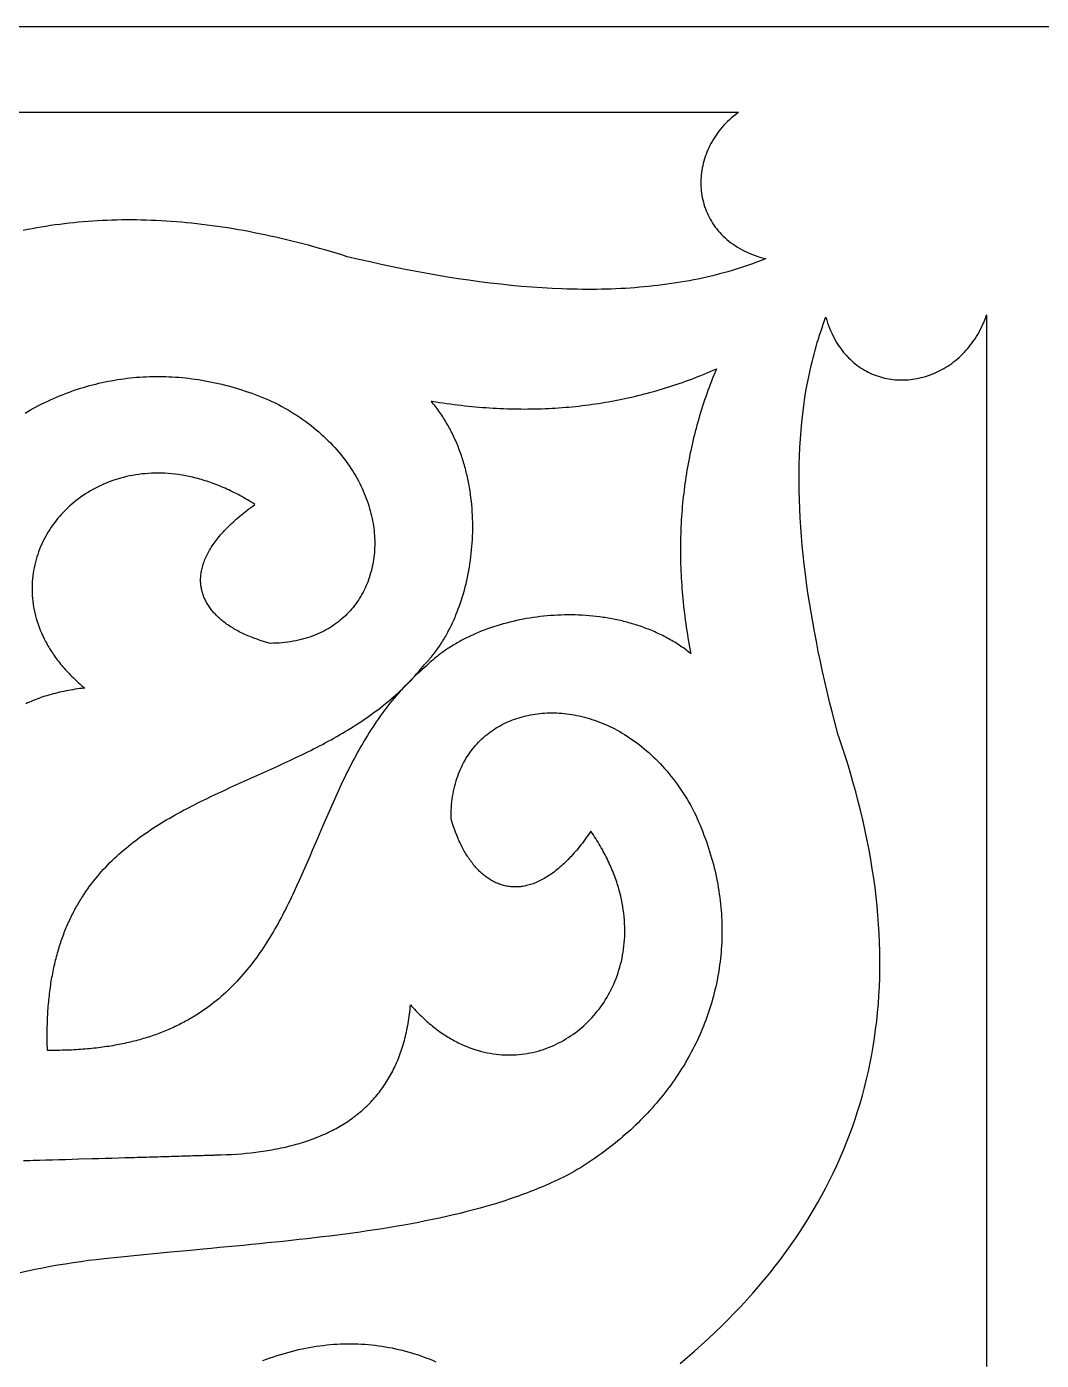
# Model space of a CAD drawing. Extents: x -275 to 275, y -935 to 935.
# Drawn here: x 98.5 to 157.7, y 742.1 to 820 of the extents above; entities that cross this region are included whole.
import ezdxf

# ---------------------------------------------------------------- set-up
doc = ezdxf.new("R2010")
doc.units = 0
doc.layers.add('LAYER_1', color=18, linetype='CONTINUOUS')
doc.layers.add('LAYER_2', color=4, linetype='CONTINUOUS')

msp = doc.modelspace()

# ---------------------------------------------------------------- linework, layer by layer
at = {"layer": 'LAYER_1'}
for points in [[(73.615, 815), (140.069, 815)], [(140.069, 815), (140.009, 814.957), (139.884, 814.862), (139.763, 814.765), (139.646, 814.665), (139.533, 814.563), (139.423, 814.458), (139.316, 814.352), (139.214, 814.243), (139.115, 814.132), (139.02, 814.019), (138.928, 813.904), (138.841, 813.788), (138.757, 813.669), (138.676, 813.55), (138.6, 813.428), (138.527, 813.305), (138.458, 813.181), (138.393, 813.056), (138.331, 812.929), (138.274, 812.801), (138.22, 812.672), (138.17, 812.543), (138.124, 812.412), (138.081, 812.281), (138.043, 812.149), (138.008, 812.016), (137.977, 811.883), (137.95, 811.75), (137.927, 811.616), (137.908, 811.482), (137.893, 811.347), (137.881, 811.213), (137.874, 811.079), (137.87, 810.945), (137.87, 810.81), (137.874, 810.677), (137.883, 810.543), (137.895, 810.41), (137.911, 810.278), (137.931, 810.146), (137.955, 810.015), (137.983, 809.885), (138.015, 809.755), (138.051, 809.627), (138.091, 809.499), (138.135, 809.373), (138.183, 809.248), (138.235, 809.124), (138.292, 809.001), (138.352, 808.88), (138.416, 808.761), (138.485, 808.643), (138.557, 808.527), (138.634, 808.413), (138.714, 808.3), (138.799, 808.19), (138.888, 808.082), (138.981, 807.975), (139.078, 807.871), (139.18, 807.77), (139.285, 807.671), (139.395, 807.574), (139.509, 807.48), (139.627, 807.388), (139.749, 807.3), (139.875, 807.214), (140.006, 807.131), (140.141, 807.051), (140.28, 806.974), (140.423, 806.901), (140.571, 806.83), (140.723, 806.763), (140.879, 806.7), (141.039, 806.64), (141.204, 806.583), (141.373, 806.531), (141.546, 806.482), (141.634, 806.459), (141.656, 806.453), (141.662, 806.452), (141.663, 806.451), (141.663, 806.451), (141.659, 806.449), (141.645, 806.443), (141.587, 806.42), (141.356, 806.329), (141.123, 806.241), (140.889, 806.155), (140.653, 806.072), (140.416, 805.991), (140.177, 805.913), (139.937, 805.838), (139.695, 805.764), (139.452, 805.694), (139.207, 805.626), (138.961, 805.56), (138.713, 805.496), (138.464, 805.436), (138.214, 805.377), (137.962, 805.321), (137.708, 805.267), (137.453, 805.216), (137.197, 805.167), (136.94, 805.121), (136.681, 805.076), (136.42, 805.034), (136.158, 804.995), (135.895, 804.957), (135.631, 804.922), (135.365, 804.889), (135.098, 804.859), (134.829, 804.831), (134.559, 804.805), (134.288, 804.781), (134.015, 804.759), (133.741, 804.74), (133.466, 804.722), (133.19, 804.707), (132.912, 804.694), (132.633, 804.683), (132.353, 804.675), (132.071, 804.668), (131.789, 804.664), (131.505, 804.661), (131.219, 804.661), (130.933, 804.662), (130.645, 804.666), (130.356, 804.672), (130.066, 804.68), (129.775, 804.689), (129.189, 804.715), (128.598, 804.748), (128.002, 804.789), (127.402, 804.838), (126.798, 804.894), (126.189, 804.958), (125.575, 805.029), (124.958, 805.107), (124.336, 805.192), (123.71, 805.284), (123.08, 805.383), (122.446, 805.489), (121.807, 805.602), (121.165, 805.721), (120.519, 805.847), (119.87, 805.979), (119.216, 806.117), (118.559, 806.261), (117.898, 806.411), (117.234, 806.568), (116.906, 806.671), (116.579, 806.771), (116.253, 806.869), (115.928, 806.965), (115.605, 807.057), (115.282, 807.148), (114.96, 807.235), (114.64, 807.321), (114.32, 807.403), (114.002, 807.483), (113.684, 807.561), (113.368, 807.636), (113.052, 807.708), (112.738, 807.778), (112.424, 807.845), (112.112, 807.91), (111.801, 807.972), (111.49, 808.032), (111.181, 808.09), (110.873, 808.144), (110.566, 808.196), (110.26, 808.246), (109.954, 808.293), (109.65, 808.338), (109.347, 808.38), (109.045, 808.42), (108.744, 808.457), (108.444, 808.492), (108.145, 808.524), (107.847, 808.554), (107.55, 808.581), (107.254, 808.605), (106.959, 808.628), (106.665, 808.647), (106.372, 808.665), (106.08, 808.679), (105.789, 808.692), (105.499, 808.702), (105.21, 808.709), (104.922, 808.714), (104.635, 808.716), (104.349, 808.716), (104.064, 808.714), (103.78, 808.709), (103.498, 808.701), (103.216, 808.691), (102.935, 808.679), (102.655, 808.664), (102.376, 808.647), (102.098, 808.627), (101.821, 808.605), (101.545, 808.581), (101.27, 808.554), (100.996, 808.524), (100.723, 808.492), (100.451, 808.458), (100.18, 808.421), (99.91, 808.382), (99.641, 808.341), (99.373, 808.297), (99.106, 808.25), (98.84, 808.202), (98.575, 808.15), (98.311, 808.097)], [(136.664, 741.954), (137.087, 742.312), (137.502, 742.673), (137.909, 743.036), (138.309, 743.403), (138.701, 743.772), (139.086, 744.145), (139.463, 744.52), (139.832, 744.898), (140.194, 745.279), (140.549, 745.662), (140.895, 746.049), (141.234, 746.438), (141.565, 746.831), (141.889, 747.226), (142.204, 747.624), (142.512, 748.025), (142.813, 748.429), (143.105, 748.836), (143.39, 749.246), (143.667, 749.659), (143.936, 750.075), (144.197, 750.493), (144.45, 750.915), (144.696, 751.34), (144.934, 751.767), (145.163, 752.198), (145.385, 752.632), (145.599, 753.068), (145.805, 753.508), (146.003, 753.95), (146.193, 754.396), (146.375, 754.844), (146.549, 755.296), (146.715, 755.751), (146.872, 756.208), (147.022, 756.669), (147.164, 757.133), (147.298, 757.599), (147.423, 758.069), (147.541, 758.542), (147.65, 759.018), (147.751, 759.497), (147.844, 759.979), (147.929, 760.465), (148.005, 760.953), (148.073, 761.444), (148.133, 761.939), (148.185, 762.436), (148.229, 762.937), (148.264, 763.441), (148.291, 763.948), (148.31, 764.458), (148.32, 764.971), (148.322, 765.488), (148.315, 766.007), (148.3, 766.53), (148.277, 767.056), (148.246, 767.585), (148.206, 768.117), (148.157, 768.652), (148.1, 769.191), (148.035, 769.733), (147.961, 770.278), (147.878, 770.826), (147.787, 771.377), (147.687, 771.932), (147.579, 772.49), (147.463, 773.051), (147.337, 773.615), (147.203, 774.183), (147.061, 774.753), (146.91, 775.328), (146.75, 775.905), (146.581, 776.485), (146.404, 777.069), (146.218, 777.656), (146.024, 778.247), (145.923, 778.543), (145.872, 778.692), (145.859, 778.729), (145.857, 778.735), (145.856, 778.74), (145.853, 778.75), (145.843, 778.787), (145.685, 779.39), (145.532, 779.99), (145.384, 780.587), (145.242, 781.181), (145.105, 781.772), (144.973, 782.36), (144.846, 782.944), (144.726, 783.526), (144.611, 784.105), (144.501, 784.68), (144.398, 785.252), (144.3, 785.821), (144.209, 786.386), (144.123, 786.948), (144.044, 787.507), (143.971, 788.062), (143.904, 788.613), (143.843, 789.161), (143.79, 789.705), (143.742, 790.246), (143.702, 790.783), (143.668, 791.316), (143.641, 791.845), (143.62, 792.37), (143.607, 792.892), (143.601, 793.409), (143.602, 793.923), (143.611, 794.432), (143.626, 794.937), (143.649, 795.438), (143.68, 795.935), (143.718, 796.428), (143.764, 796.916), (143.817, 797.4), (143.879, 797.88), (143.948, 798.355), (144.025, 798.826), (144.111, 799.292), (144.204, 799.754), (144.306, 800.211), (144.36, 800.437), (144.416, 800.663), (144.474, 800.887), (144.534, 801.111), (144.597, 801.333), (144.661, 801.553), (144.728, 801.773), (144.797, 801.991), (144.868, 802.209), (144.941, 802.425), (145.017, 802.639), (145.094, 802.853), (145.134, 802.959), (145.154, 803.012), (145.164, 803.039), (145.166, 803.045), (145.168, 803.041), (145.171, 803.031), (145.219, 802.867), (145.27, 802.708), (145.324, 802.552), (145.382, 802.4), (145.442, 802.252), (145.506, 802.108), (145.573, 801.968), (145.642, 801.831), (145.715, 801.698), (145.79, 801.569), (145.867, 801.444), (145.948, 801.323), (146.031, 801.205), (146.116, 801.091), (146.204, 800.981), (146.294, 800.875), (146.386, 800.772), (146.481, 800.673), (146.577, 800.578), (146.676, 800.486), (146.776, 800.398), (146.879, 800.314), (146.983, 800.233), (147.089, 800.156), (147.197, 800.083), (147.306, 800.014), (147.417, 799.948), (147.529, 799.885), (147.643, 799.827), (147.758, 799.772), (147.874, 799.72), (147.991, 799.672), (148.11, 799.628), (148.229, 799.587), (148.35, 799.55), (148.471, 799.516), (148.593, 799.486), (148.716, 799.459), (148.84, 799.436), (148.964, 799.417), (149.089, 799.401), (149.214, 799.388), (149.34, 799.379), (149.466, 799.374), (149.592, 799.372), (149.719, 799.373), (149.845, 799.378), (149.972, 799.386), (150.098, 799.398), (150.225, 799.413), (150.351, 799.432), (150.477, 799.454), (150.602, 799.479), (150.728, 799.508), (150.852, 799.54), (150.977, 799.576), (151.1, 799.614), (151.223, 799.657), (151.346, 799.702), (151.467, 799.751), (151.588, 799.803), (151.707, 799.859), (151.826, 799.918), (151.943, 799.98), (152.06, 800.046), (152.175, 800.114), (152.288, 800.187), (152.401, 800.262), (152.512, 800.34), (152.621, 800.422), (152.729, 800.507), (152.835, 800.596), (152.939, 800.687), (153.042, 800.782), (153.143, 800.88), (153.241, 800.981), (153.338, 801.085), (153.433, 801.193), (153.525, 801.303), (153.615, 801.417), (153.703, 801.534), (153.788, 801.654), (153.872, 801.778), (153.952, 801.904), (154.03, 802.033), (154.105, 802.166), (154.178, 802.302), (154.247, 802.44), (154.314, 802.582), (154.378, 802.727), (154.439, 802.875), (154.497, 803.026), (154.551, 803.18), (154.551, 803.179), (154.551, 803.174), (154.551, 803.166), (154.551, 803.156), (154.551, 803.142), (154.551, 803.125), (154.551, 803.106), (154.551, 803.083), (154.551, 803.058), (154.551, 803.029), (154.551, 802.998), (154.551, 802.963), (154.551, 802.926), (154.551, 802.886), (154.551, 802.843), (154.551, 802.798), (154.551, 802.749), (154.551, 802.698), (154.551, 802.644), (154.551, 802.587), (154.551, 802.527), (154.551, 802.465), (154.551, 802.4), (154.551, 802.332), (154.551, 802.262), (154.551, 802.189), (154.551, 802.113), (154.551, 802.035), (154.551, 801.954), (154.551, 801.87), (154.551, 801.784), (154.551, 801.696), (154.551, 801.604), (154.551, 801.511), (154.551, 801.414), (154.551, 801.316), (154.551, 801.214), (154.551, 801.111), (154.551, 801.004), (154.551, 800.896), (154.551, 800.785), (154.551, 800.671), (154.551, 800.437), (154.551, 800.194), (154.551, 799.941), (154.551, 799.68), (154.551, 799.409), (154.551, 799.129), (154.551, 798.841), (154.551, 798.544), (154.551, 798.239), (154.551, 797.925), (154.551, 797.603), (154.551, 797.273), (154.551, 796.935), (154.551, 796.589), (154.551, 796.236), (154.551, 795.875), (154.551, 795.506), (154.551, 795.13), (154.551, 794.748), (154.551, 794.358), (154.551, 793.961), (154.551, 793.557), (154.551, 793.147), (154.551, 792.731), (154.551, 792.308), (154.551, 791.879), (154.551, 791.443), (154.551, 791.002), (154.551, 790.555), (154.551, 790.102), (154.551, 789.644), (154.551, 789.18), (154.551, 788.711), (154.551, 788.237), (154.551, 787.758), (154.551, 787.273), (154.551, 786.784), (154.551, 786.291), (154.551, 785.793), (154.551, 785.29), (154.551, 784.784), (154.551, 784.273), (154.551, 783.758), (154.551, 783.24), (154.551, 782.717), (154.551, 782.191), (154.551, 781.662), (154.551, 781.129), (154.551, 780.593), (154.551, 780.054), (154.551, 779.513), (154.551, 778.968), (154.551, 778.421), (154.551, 777.871), (154.551, 777.319), (154.551, 776.208), (154.551, 775.089), (154.551, 773.963), (154.551, 772.831), (154.551, 771.695), (154.551, 770.554), (154.551, 768.267), (154.551, 765.977), (154.551, 764.833), (154.551, 763.861), (154.551, 763.636), (154.551, 762.556), (154.551, 761.423), (154.551, 760.297), (154.551, 759.177), (154.551, 758.066), (154.551, 756.963), (154.551, 756.415), (154.551, 755.87), (154.551, 755.327), (154.551, 754.788), (154.551, 754.252), (154.551, 753.718), (154.551, 753.188), (154.551, 752.662), (154.551, 752.291), (154.551, 752.104), (154.551, 751.62), (154.551, 751.104), (154.551, 750.593), (154.551, 750.085), (154.551, 749.582), (154.551, 749.083), (154.551, 748.589), (154.551, 748.099), (154.551, 747.614), (154.551, 747.263), (154.551, 747.108), (154.551, 746.658), (154.551, 746.188), (154.551, 745.724), (154.551, 745.264), (154.551, 744.811), (154.551, 744.362), (154.551, 743.92), (154.551, 743.484), (154.551, 743.18), (154.551, 743.007), (154.551, 742.629), (154.551, 742.315), (154.551, 741.773)], [(98.423, 797.441), (98.585, 797.536), (98.749, 797.629), (98.913, 797.719), (99.078, 797.808), (99.245, 797.894), (99.412, 797.978), (99.579, 798.061), (99.748, 798.141), (99.917, 798.219), (100.087, 798.295), (100.258, 798.369), (100.43, 798.441), (100.603, 798.51), (100.776, 798.578), (100.95, 798.643), (101.124, 798.707), (101.3, 798.768), (101.476, 798.827), (101.653, 798.884), (101.83, 798.938), (102.008, 798.991), (102.187, 799.041), (102.366, 799.089), (102.546, 799.135), (102.727, 799.179), (102.908, 799.22), (103.089, 799.259), (103.272, 799.296), (103.454, 799.331), (103.638, 799.363), (103.822, 799.394), (104.006, 799.422), (104.191, 799.447), (104.376, 799.471), (104.562, 799.492), (104.749, 799.511), (104.935, 799.527), (105.123, 799.541), (105.31, 799.553), (105.498, 799.563), (105.687, 799.57), (105.875, 799.575), (106.065, 799.577), (106.254, 799.577), (106.444, 799.575), (106.634, 799.571), (106.825, 799.564), (107.016, 799.554), (107.207, 799.542), (107.399, 799.528), (107.59, 799.512), (107.782, 799.493), (107.975, 799.471), (108.167, 799.447), (108.36, 799.421), (108.553, 799.392), (108.746, 799.361), (108.939, 799.327), (109.133, 799.291), (109.326, 799.252), (109.52, 799.211), (109.714, 799.168), (109.908, 799.121), (110.102, 799.073), (110.296, 799.022), (110.491, 798.968), (110.685, 798.912), (110.88, 798.853), (111.074, 798.791), (111.269, 798.727), (111.463, 798.661), (111.658, 798.592), (111.852, 798.52), (112.047, 798.446), (112.241, 798.369), (112.436, 798.289), (112.63, 798.207), (112.825, 798.123), (113.019, 798.035), (113.213, 797.934), (113.403, 797.831), (113.59, 797.727), (113.774, 797.62), (113.954, 797.511), (114.131, 797.401), (114.304, 797.289), (114.474, 797.175), (114.64, 797.06), (114.803, 796.943), (114.963, 796.824), (115.119, 796.704), (115.272, 796.583), (115.422, 796.46), (115.568, 796.335), (115.711, 796.209), (115.851, 796.082), (115.987, 795.954), (116.12, 795.824), (116.25, 795.693), (116.376, 795.562), (116.499, 795.429), (116.619, 795.295), (116.736, 795.159), (116.849, 795.023), (116.959, 794.886), (117.066, 794.749), (117.169, 794.61), (117.27, 794.471), (117.367, 794.33), (117.461, 794.19), (117.551, 794.048), (117.639, 793.906), (117.723, 793.763), (117.804, 793.62), (117.882, 793.476), (117.957, 793.332), (118.029, 793.187), (118.098, 793.042), (118.163, 792.897), (118.226, 792.752), (118.285, 792.606), (118.341, 792.46), (118.394, 792.314), (118.444, 792.168), (118.491, 792.022), (118.535, 791.875), (118.576, 791.729), (118.613, 791.583), (118.648, 791.437), (118.68, 791.291), (118.709, 791.146), (118.734, 791), (118.757, 790.855), (118.777, 790.71), (118.793, 790.566), (118.807, 790.422), (118.818, 790.279), (118.826, 790.136), (118.831, 789.994), (118.833, 789.852), (118.832, 789.711), (118.828, 789.57), (118.821, 789.431), (118.811, 789.292), (118.799, 789.153), (118.783, 789.016), (118.765, 788.88), (118.743, 788.744), (118.719, 788.61), (118.692, 788.477), (118.663, 788.344), (118.63, 788.213), (118.595, 788.083), (118.556, 787.954), (118.515, 787.827), (118.472, 787.701), (118.425, 787.576), (118.376, 787.452), (118.323, 787.33), (118.269, 787.209), (118.211, 787.09), (118.151, 786.973), (118.087, 786.857), (118.022, 786.742), (117.953, 786.63), (117.882, 786.519), (117.808, 786.41), (117.731, 786.302), (117.652, 786.197), (117.57, 786.093), (117.485, 785.991), (117.398, 785.892), (117.308, 785.794), (117.215, 785.699), (117.12, 785.605), (117.022, 785.514), (116.922, 785.425), (116.819, 785.338), (116.713, 785.254), (116.605, 785.171), (116.494, 785.092), (116.381, 785.014), (116.265, 784.939), (116.147, 784.867), (116.026, 784.797), (115.903, 784.73), (115.777, 784.665), (115.648, 784.603), (115.517, 784.544), (115.384, 784.488), (115.248, 784.434), (115.109, 784.383), (114.968, 784.336), (114.825, 784.291), (114.679, 784.249), (114.531, 784.21), (114.38, 784.174), (114.227, 784.141), (114.072, 784.112), (113.914, 784.086), (113.754, 784.063), (113.591, 784.043), (113.426, 784.026), (113.259, 784.013), (113.089, 784.004), (112.917, 783.997), (112.742, 783.995), (112.542, 784.049), (112.346, 784.107), (112.154, 784.168), (111.965, 784.232), (111.781, 784.298), (111.691, 784.333), (111.601, 784.368), (111.513, 784.404), (111.426, 784.441), (111.34, 784.478), (111.255, 784.517), (111.171, 784.556), (111.088, 784.595), (111.007, 784.635), (110.926, 784.676), (110.847, 784.718), (110.769, 784.76), (110.692, 784.804), (110.617, 784.847), (110.542, 784.892), (110.469, 784.937), (110.398, 784.982), (110.327, 785.029), (110.258, 785.076), (110.19, 785.123), (110.123, 785.172), (110.058, 785.221), (109.994, 785.27), (109.931, 785.32), (109.87, 785.371), (109.81, 785.423), (109.751, 785.475), (109.694, 785.527), (109.639, 785.581), (109.584, 785.634), (109.531, 785.689), (109.48, 785.744), (109.43, 785.799), (109.382, 785.856), (109.335, 785.912), (109.289, 785.97), (109.245, 786.027), (109.203, 786.086), (109.162, 786.145), (109.122, 786.204), (109.084, 786.264), (109.048, 786.325), (109.013, 786.386), (108.98, 786.448), (108.949, 786.51), (108.919, 786.572), (108.891, 786.635), (108.864, 786.699), (108.839, 786.763), (108.816, 786.828), (108.795, 786.893), (108.775, 786.959), (108.757, 787.025), (108.74, 787.091), (108.725, 787.158), (108.713, 787.226), (108.701, 787.294), (108.692, 787.362), (108.684, 787.431), (108.678, 787.5), (108.674, 787.57), (108.672, 787.64), (108.672, 787.711), (108.673, 787.782), (108.677, 787.853), (108.682, 787.925), (108.689, 787.997), (108.698, 788.07), (108.709, 788.143), (108.722, 788.216), (108.736, 788.29), (108.753, 788.364), (108.772, 788.439), (108.792, 788.514), (108.815, 788.589), (108.84, 788.665), (108.866, 788.741), (108.895, 788.817), (108.925, 788.894), (108.958, 788.971), (108.993, 789.048), (109.03, 789.126), (109.069, 789.204), (109.11, 789.282), (109.153, 789.361), (109.198, 789.44), (109.245, 789.519), (109.295, 789.599), (109.347, 789.679), (109.4, 789.759), (109.457, 789.839), (109.515, 789.92), (109.575, 790.001), (109.638, 790.082), (109.703, 790.164), (109.77, 790.245), (109.839, 790.327), (109.911, 790.41), (109.985, 790.492), (110.061, 790.575), (110.14, 790.658), (110.22, 790.741), (110.304, 790.825), (110.389, 790.908), (110.477, 790.992), (110.567, 791.076), (110.66, 791.161), (110.755, 791.245), (110.852, 791.33), (110.952, 791.415), (111.055, 791.5), (111.159, 791.585), (111.267, 791.67), (111.376, 791.756), (111.488, 791.842), (111.603, 791.927), (111.72, 792.013), (111.84, 792.1), (111.73, 792.17), (111.621, 792.239), (111.512, 792.306), (111.402, 792.372), (111.293, 792.436), (111.184, 792.499), (111.075, 792.56), (110.967, 792.62), (110.858, 792.678), (110.75, 792.735), (110.641, 792.791), (110.533, 792.845), (110.425, 792.898), (110.317, 792.949), (110.21, 792.999), (110.102, 793.048), (109.995, 793.095), (109.888, 793.141), (109.781, 793.185), (109.674, 793.228), (109.567, 793.27), (109.461, 793.31), (109.355, 793.349), (109.249, 793.387), (109.143, 793.423), (109.038, 793.458), (108.932, 793.492), (108.827, 793.524), (108.722, 793.556), (108.618, 793.585), (108.514, 793.614), (108.41, 793.641), (108.202, 793.692), (107.996, 793.738), (107.791, 793.778), (107.587, 793.814), (107.384, 793.845), (107.183, 793.871), (106.983, 793.893), (106.784, 793.909), (106.587, 793.922), (106.391, 793.929), (106.197, 793.932), (106.004, 793.931), (105.813, 793.925), (105.623, 793.915), (105.435, 793.901), (105.249, 793.882), (105.064, 793.86), (104.881, 793.833), (104.7, 793.802), (104.521, 793.768), (104.344, 793.729), (104.169, 793.686), (103.996, 793.64), (103.825, 793.59), (103.656, 793.536), (103.489, 793.479), (103.324, 793.418), (103.162, 793.354), (103.002, 793.286), (102.844, 793.214), (102.688, 793.14), (102.535, 793.062), (102.385, 792.981), (102.236, 792.897), (102.091, 792.809), (101.948, 792.719), (101.807, 792.626), (101.669, 792.529), (101.534, 792.43), (101.402, 792.328), (101.272, 792.224), (101.146, 792.116), (101.022, 792.006), (100.901, 791.894), (100.783, 791.778), (100.668, 791.661), (100.556, 791.541), (100.447, 791.419), (100.341, 791.294), (100.239, 791.167), (100.14, 791.038), (100.044, 790.907), (99.951, 790.774), (99.862, 790.639), (99.776, 790.502), (99.693, 790.363), (99.614, 790.222), (99.539, 790.079), (99.467, 789.935), (99.398, 789.789), (99.334, 789.642), (99.273, 789.493), (99.216, 789.342), (99.162, 789.19), (99.113, 789.037), (99.067, 788.883), (99.025, 788.727), (98.987, 788.57), (98.954, 788.412), (98.924, 788.253), (98.898, 788.093), (98.877, 787.932), (98.859, 787.77), (98.846, 787.607), (98.837, 787.443), (98.833, 787.279), (98.832, 787.114), (98.837, 786.949), (98.845, 786.783), (98.858, 786.616), (98.876, 786.449), (98.898, 786.282), (98.925, 786.114), (98.957, 785.946), (98.993, 785.778), (99.034, 785.61), (99.079, 785.442), (99.13, 785.274), (99.185, 785.106), (99.246, 784.937), (99.311, 784.769), (99.381, 784.602), (99.457, 784.434), (99.537, 784.267), (99.623, 784.101), (99.668, 784.017), (99.714, 783.934), (99.761, 783.851), (99.81, 783.769), (99.859, 783.686), (99.911, 783.603), (99.963, 783.521), (100.017, 783.439), (100.073, 783.357), (100.129, 783.275), (100.187, 783.193), (100.247, 783.112), (100.307, 783.031), (100.369, 782.95), (100.433, 782.869), (100.498, 782.788), (100.564, 782.708), (100.631, 782.628), (100.7, 782.548), (100.771, 782.468), (100.842, 782.389), (100.916, 782.309), (100.99, 782.231), (101.066, 782.152), (101.144, 782.074), (101.223, 781.996), (101.303, 781.918), (101.385, 781.841), (101.468, 781.764), (101.552, 781.687), (101.638, 781.611), (101.726, 781.534), (101.815, 781.459), (101.906, 781.383), (101.766, 781.367), (101.627, 781.35), (101.489, 781.331), (101.353, 781.311), (101.218, 781.289), (101.085, 781.267), (100.952, 781.243), (100.821, 781.218), (100.691, 781.192), (100.563, 781.165), (100.436, 781.136), (100.31, 781.106), (100.185, 781.075), (100.061, 781.043), (99.939, 781.009), (99.818, 780.974), (99.698, 780.938), (99.58, 780.901), (99.462, 780.863), (99.346, 780.823), (99.231, 780.782), (99.118, 780.74), (99.005, 780.697), (98.894, 780.653), (98.784, 780.608), (98.675, 780.561), (98.568, 780.513), (98.462, 780.464)], [(98.34, 753.794), (98.522, 753.799), (98.705, 753.804), (98.889, 753.81), (99.262, 753.821), (99.64, 753.832), (100.021, 753.843), (100.405, 753.854), (100.791, 753.865), (101.568, 753.888), (102.345, 753.911), (102.731, 753.922), (103.116, 753.933), (103.497, 753.945), (103.874, 753.956), (104.247, 753.967), (104.431, 753.972), (104.614, 753.977), (104.796, 753.983), (104.976, 753.988), (105.154, 753.993), (105.33, 753.998), (105.505, 754.003), (105.677, 754.008), (105.848, 754.013), (106.016, 754.018), (106.182, 754.023), (106.345, 754.028), (106.506, 754.033), (106.665, 754.037), (106.821, 754.042), (106.974, 754.046), (107.124, 754.051), (107.272, 754.055), (107.416, 754.059), (107.557, 754.063), (107.695, 754.067), (107.83, 754.071), (107.961, 754.075), (108.088, 754.079), (108.213, 754.083), (108.333, 754.086), (108.449, 754.09), (108.562, 754.093), (108.671, 754.096), (108.775, 754.099), (108.876, 754.102), (108.972, 754.105), (109.064, 754.108), (109.151, 754.11), (109.234, 754.113), (109.312, 754.115), (109.385, 754.117), (109.454, 754.119), (109.518, 754.121), (109.576, 754.123), (109.63, 754.124), (109.654, 754.125), (109.678, 754.126), (109.7, 754.126), (109.721, 754.127), (109.74, 754.127), (109.758, 754.128), (109.775, 754.128), (109.79, 754.129), (109.804, 754.129), (109.816, 754.13), (109.828, 754.13), (109.837, 754.13), (109.845, 754.13), (109.852, 754.131), (109.857, 754.131), (109.861, 754.131), (109.863, 754.131), (109.864, 754.131), (110.166, 754.142), (110.464, 754.157), (110.758, 754.176), (111.049, 754.198), (111.337, 754.223), (111.62, 754.253), (111.9, 754.285), (112.039, 754.303), (112.176, 754.322), (112.313, 754.341), (112.449, 754.361), (112.584, 754.383), (112.717, 754.405), (112.85, 754.428), (112.982, 754.452), (113.113, 754.477), (113.243, 754.503), (113.372, 754.53), (113.501, 754.558), (113.628, 754.587), (113.754, 754.617), (113.879, 754.647), (114.003, 754.679), (114.127, 754.712), (114.249, 754.745), (114.37, 754.78), (114.491, 754.815), (114.61, 754.851), (114.728, 754.889), (114.845, 754.927), (114.962, 754.967), (115.077, 755.007), (115.191, 755.048), (115.305, 755.09), (115.417, 755.134), (115.528, 755.178), (115.638, 755.223), (115.748, 755.269), (115.856, 755.317), (115.963, 755.365), (116.069, 755.414), (116.174, 755.464), (116.278, 755.516), (116.381, 755.568), (116.483, 755.621), (116.584, 755.676), (116.684, 755.731), (116.782, 755.787), (116.88, 755.845), (116.977, 755.903), (117.072, 755.963), (117.167, 756.023), (117.26, 756.085), (117.353, 756.147), (117.444, 756.211), (117.534, 756.276), (117.623, 756.342), (117.711, 756.408), (117.798, 756.476), (117.884, 756.545), (117.969, 756.615), (118.053, 756.686), (118.135, 756.759), (118.217, 756.832), (118.297, 756.906), (118.376, 756.981), (118.454, 757.058), (118.531, 757.136), (118.607, 757.214), (118.682, 757.294), (118.755, 757.375), (118.828, 757.457), (118.899, 757.54), (118.969, 757.624), (119.038, 757.709), (119.106, 757.796), (119.173, 757.883), (119.238, 757.972), (119.303, 758.062), (119.366, 758.153), (119.428, 758.245), (119.489, 758.338), (119.549, 758.432), (119.608, 758.527), (119.665, 758.624), (119.721, 758.722), (119.776, 758.821), (119.83, 758.921), (119.883, 759.022), (119.935, 759.124), (119.985, 759.228), (120.034, 759.332), (120.082, 759.438), (120.129, 759.545), (120.174, 759.653), (120.218, 759.762), (120.262, 759.873), (120.303, 759.985), (120.344, 760.098), (120.384, 760.212), (120.422, 760.327), (120.459, 760.443), (120.494, 760.561), (120.529, 760.68), (120.562, 760.8), (120.594, 760.921), (120.625, 761.044), (120.655, 761.167), (120.683, 761.292), (120.71, 761.418), (120.736, 761.546), (120.76, 761.674), (120.783, 761.804), (120.805, 761.935), (120.826, 762.067), (120.846, 762.201), (120.864, 762.335), (120.881, 762.471), (120.896, 762.609), (120.911, 762.747), (120.924, 762.887), (121.001, 762.798), (121.08, 762.712), (121.158, 762.626), (121.237, 762.542), (121.316, 762.46), (121.395, 762.379), (121.475, 762.299), (121.555, 762.221), (121.635, 762.145), (121.715, 762.069), (121.796, 761.996), (121.877, 761.923), (121.958, 761.852), (122.04, 761.783), (122.121, 761.714), (122.203, 761.648), (122.285, 761.582), (122.368, 761.518), (122.45, 761.456), (122.533, 761.394), (122.616, 761.335), (122.699, 761.276), (122.782, 761.219), (122.865, 761.163), (122.949, 761.109), (123.032, 761.056), (123.116, 761.004), (123.2, 760.953), (123.284, 760.904), (123.368, 760.856), (123.453, 760.81), (123.537, 760.765), (123.622, 760.721), (123.706, 760.678), (123.876, 760.597), (124.045, 760.521), (124.215, 760.45), (124.386, 760.384), (124.556, 760.323), (124.726, 760.267), (124.896, 760.215), (125.066, 760.169), (125.236, 760.127), (125.406, 760.091), (125.576, 760.059), (125.745, 760.031), (125.914, 760.008), (126.083, 759.99), (126.251, 759.977), (126.418, 759.967), (126.585, 759.963), (126.752, 759.962), (126.917, 759.967), (127.082, 759.975), (127.246, 759.988), (127.41, 760.004), (127.572, 760.026), (127.733, 760.051), (127.893, 760.08), (128.052, 760.113), (128.21, 760.151), (128.367, 760.192), (128.523, 760.237), (128.677, 760.286), (128.829, 760.339), (128.981, 760.396), (129.13, 760.457), (129.279, 760.521), (129.425, 760.589), (129.57, 760.66), (129.713, 760.735), (129.855, 760.813), (129.994, 760.895), (130.132, 760.981), (130.268, 761.069), (130.401, 761.162), (130.533, 761.257), (130.662, 761.356), (130.79, 761.457), (130.915, 761.562), (131.037, 761.671), (131.158, 761.782), (131.275, 761.896), (131.391, 762.013), (131.504, 762.133), (131.614, 762.256), (131.722, 762.382), (131.826, 762.511), (131.929, 762.642), (132.028, 762.776), (132.124, 762.913), (132.218, 763.053), (132.308, 763.195), (132.396, 763.339), (132.48, 763.486), (132.561, 763.636), (132.639, 763.787), (132.714, 763.942), (132.785, 764.098), (132.853, 764.257), (132.917, 764.418), (132.978, 764.581), (133.036, 764.747), (133.089, 764.914), (133.139, 765.083), (133.185, 765.255), (133.228, 765.428), (133.267, 765.604), (133.301, 765.781), (133.332, 765.96), (133.359, 766.141), (133.381, 766.323), (133.4, 766.507), (133.414, 766.693), (133.424, 766.881), (133.429, 767.07), (133.431, 767.26), (133.427, 767.452), (133.42, 767.646), (133.408, 767.84), (133.391, 768.036), (133.369, 768.234), (133.343, 768.432), (133.312, 768.632), (133.276, 768.833), (133.235, 769.035), (133.19, 769.238), (133.139, 769.443), (133.083, 769.648), (133.053, 769.751), (133.022, 769.854), (132.99, 769.957), (132.956, 770.061), (132.921, 770.165), (132.885, 770.269), (132.847, 770.373), (132.808, 770.477), (132.768, 770.582), (132.726, 770.686), (132.683, 770.791), (132.639, 770.897), (132.593, 771.002), (132.546, 771.107), (132.498, 771.213), (132.448, 771.319), (132.396, 771.424), (132.344, 771.53), (132.29, 771.637), (132.234, 771.743), (132.177, 771.849), (132.119, 771.956), (132.059, 772.062), (131.998, 772.169), (131.935, 772.276), (131.871, 772.383), (131.805, 772.49), (131.738, 772.597), (131.67, 772.704), (131.599, 772.811), (131.528, 772.919), (131.455, 773.026), (131.371, 772.905), (131.287, 772.786), (131.204, 772.67), (131.12, 772.556), (131.037, 772.445), (130.954, 772.337), (130.871, 772.23), (130.788, 772.126), (130.705, 772.025), (130.622, 771.926), (130.539, 771.83), (130.457, 771.735), (130.375, 771.644), (130.292, 771.554), (130.21, 771.467), (130.129, 771.382), (130.047, 771.3), (129.965, 771.22), (129.884, 771.142), (129.803, 771.066), (129.722, 770.993), (129.641, 770.922), (129.561, 770.853), (129.48, 770.787), (129.4, 770.723), (129.32, 770.661), (129.241, 770.601), (129.161, 770.543), (129.082, 770.488), (129.003, 770.434), (128.924, 770.383), (128.846, 770.334), (128.767, 770.287), (128.689, 770.243), (128.612, 770.2), (128.534, 770.159), (128.457, 770.121), (128.38, 770.084), (128.304, 770.05), (128.227, 770.018), (128.151, 769.988), (128.075, 769.959), (128, 769.933), (127.925, 769.909), (127.85, 769.886), (127.776, 769.866), (127.702, 769.848), (127.628, 769.831), (127.554, 769.817), (127.481, 769.804), (127.409, 769.794), (127.336, 769.785), (127.264, 769.778), (127.193, 769.773), (127.121, 769.77), (127.05, 769.769), (126.98, 769.769), (126.91, 769.772), (126.84, 769.776), (126.771, 769.782), (126.702, 769.79), (126.633, 769.799), (126.565, 769.81), (126.498, 769.824), (126.43, 769.838), (126.364, 769.855), (126.297, 769.873), (126.231, 769.893), (126.166, 769.915), (126.101, 769.938), (126.036, 769.963), (125.972, 769.989), (125.909, 770.018), (125.845, 770.048), (125.783, 770.079), (125.721, 770.112), (125.659, 770.147), (125.598, 770.183), (125.537, 770.221), (125.477, 770.26), (125.417, 770.301), (125.358, 770.344), (125.299, 770.388), (125.241, 770.433), (125.184, 770.48), (125.127, 770.528), (125.07, 770.578), (125.014, 770.63), (124.959, 770.682), (124.904, 770.737), (124.85, 770.792), (124.796, 770.849), (124.743, 770.908), (124.691, 770.968), (124.639, 771.029), (124.588, 771.091), (124.537, 771.155), (124.487, 771.22), (124.437, 771.287), (124.389, 771.355), (124.34, 771.424), (124.293, 771.494), (124.246, 771.566), (124.199, 771.639), (124.154, 771.713), (124.109, 771.789), (124.064, 771.865), (124.021, 771.943), (123.978, 772.022), (123.935, 772.102), (123.893, 772.184), (123.852, 772.266), (123.812, 772.35), (123.772, 772.435), (123.733, 772.521), (123.695, 772.608), (123.658, 772.696), (123.621, 772.785), (123.549, 772.967), (123.481, 773.153), (123.415, 773.343), (123.353, 773.537), (123.293, 773.735), (123.292, 773.909), (123.294, 774.08), (123.3, 774.249), (123.309, 774.416), (123.321, 774.581), (123.337, 774.743), (123.357, 774.903), (123.38, 775.061), (123.406, 775.216), (123.435, 775.369), (123.467, 775.52), (123.503, 775.668), (123.542, 775.814), (123.583, 775.958), (123.628, 776.099), (123.676, 776.238), (123.726, 776.375), (123.78, 776.509), (123.836, 776.641), (123.895, 776.77), (123.957, 776.897), (124.022, 777.021), (124.089, 777.143), (124.159, 777.263), (124.232, 777.38), (124.307, 777.494), (124.384, 777.606), (124.464, 777.716), (124.547, 777.823), (124.631, 777.928), (124.718, 778.03), (124.808, 778.129), (124.899, 778.226), (124.993, 778.32), (125.089, 778.412), (125.187, 778.501), (125.287, 778.588), (125.389, 778.672), (125.493, 778.753), (125.599, 778.832), (125.707, 778.908), (125.817, 778.982), (125.928, 779.053), (126.042, 779.121), (126.157, 779.186), (126.273, 779.249), (126.392, 779.309), (126.512, 779.367), (126.633, 779.422), (126.756, 779.474), (126.88, 779.523), (127.006, 779.569), (127.133, 779.613), (127.262, 779.654), (127.391, 779.693), (127.522, 779.728), (127.654, 779.761), (127.788, 779.791), (127.922, 779.818), (128.058, 779.842), (128.194, 779.864), (128.332, 779.882), (128.47, 779.898), (128.609, 779.911), (128.75, 779.921), (128.89, 779.928), (129.032, 779.932), (129.175, 779.934), (129.318, 779.932), (129.461, 779.928), (129.606, 779.92), (129.75, 779.91), (129.896, 779.897), (130.042, 779.881), (130.188, 779.861), (130.334, 779.839), (130.481, 779.814), (130.628, 779.786), (130.776, 779.755), (130.923, 779.721), (131.071, 779.684), (131.219, 779.643), (131.367, 779.6), (131.515, 779.554), (131.663, 779.504), (131.811, 779.452), (131.959, 779.396), (132.106, 779.338), (132.254, 779.276), (132.401, 779.211), (132.548, 779.143), (132.694, 779.072), (132.84, 778.997), (132.986, 778.92), (133.131, 778.839), (133.276, 778.756), (133.421, 778.669), (133.564, 778.578), (133.707, 778.485), (133.85, 778.388), (133.991, 778.289), (134.132, 778.186), (134.272, 778.079), (134.412, 777.97), (134.55, 777.857), (134.687, 777.741), (134.824, 777.621), (134.959, 777.499), (135.094, 777.373), (135.227, 777.243), (135.359, 777.111), (135.49, 776.975), (135.62, 776.836), (135.748, 776.693), (135.875, 776.547), (136.001, 776.398), (136.125, 776.245), (136.248, 776.089), (136.369, 775.929), (136.489, 775.766), (136.607, 775.6), (136.724, 775.43), (136.839, 775.256), (136.952, 775.08), (137.064, 774.899), (137.173, 774.716), (137.281, 774.529), (137.387, 774.338), (137.479, 774.147), (137.569, 773.955), (137.656, 773.764), (137.74, 773.572), (137.822, 773.38), (137.901, 773.188), (137.978, 772.996), (138.052, 772.804), (138.123, 772.612), (138.192, 772.42), (138.258, 772.228), (138.322, 772.036), (138.383, 771.844), (138.441, 771.651), (138.497, 771.459), (138.551, 771.267), (138.602, 771.075), (138.65, 770.883), (138.696, 770.691), (138.739, 770.5), (138.78, 770.308), (138.819, 770.116), (138.855, 769.925), (138.888, 769.733), (138.919, 769.542), (138.947, 769.351), (138.974, 769.16), (138.997, 768.97), (139.018, 768.779), (139.037, 768.589), (139.053, 768.399), (139.067, 768.209), (139.079, 768.02), (139.088, 767.831), (139.094, 767.642), (139.099, 767.453), (139.101, 767.265), (139.1, 767.076), (139.097, 766.889), (139.092, 766.701), (139.085, 766.514), (139.075, 766.328), (139.063, 766.141), (139.048, 765.956), (139.031, 765.77), (139.012, 765.585), (138.991, 765.4), (138.967, 765.216), (138.941, 765.033), (138.913, 764.849), (138.882, 764.667), (138.849, 764.484), (138.814, 764.303), (138.777, 764.121), (138.737, 763.941), (138.695, 763.76), (138.651, 763.581), (138.605, 763.402), (138.556, 763.223), (138.506, 763.046), (138.453, 762.868), (138.398, 762.692), (138.34, 762.516), (138.281, 762.34), (138.219, 762.166), (138.156, 761.992), (138.09, 761.819), (138.022, 761.646), (137.951, 761.474), (137.879, 761.303), (137.805, 761.133), (137.728, 760.963), (137.649, 760.794), (137.568, 760.626), (137.486, 760.458), (137.401, 760.292), (137.313, 760.126), (137.224, 759.961), (137.133, 759.797), (137.04, 759.634), (136.945, 759.472), (136.847, 759.31), (136.748, 759.15), (136.647, 758.99), (136.543, 758.831), (136.438, 758.674), (136.33, 758.517), (136.221, 758.361), (136.109, 758.206), (135.996, 758.052), (135.881, 757.899), (135.763, 757.747), (135.644, 757.596), (135.523, 757.446), (135.4, 757.297), (135.274, 757.149), (135.147, 757.003), (135.018, 756.857), (134.888, 756.712), (134.755, 756.569), (134.62, 756.427), (134.484, 756.285), (134.345, 756.145), (134.205, 756.006), (134.063, 755.869), (133.918, 755.732), (133.773, 755.597), (133.625, 755.463), (133.475, 755.33), (133.324, 755.198), (133.171, 755.068), (133.015, 754.938), (132.859, 754.811), (132.7, 754.684), (132.539, 754.559), (132.377, 754.435), (132.213, 754.312), (132.047, 754.191), (131.88, 754.071), (131.711, 753.952), (131.539, 753.835), (131.367, 753.719), (131.192, 753.604), (131.016, 753.491), (130.838, 753.38), (130.658, 753.27), (130.477, 753.161), (130.294, 753.054), (130.132, 752.97), (129.97, 752.888), (129.806, 752.807), (129.641, 752.727), (129.475, 752.648), (129.308, 752.57), (129.14, 752.493), (128.971, 752.418), (128.801, 752.344), (128.629, 752.27), (128.457, 752.198), (128.283, 752.127), (128.109, 752.057), (127.933, 751.988), (127.756, 751.92), (127.579, 751.854), (127.4, 751.788), (127.22, 751.723), (127.039, 751.659), (126.857, 751.596), (126.675, 751.534), (126.491, 751.473), (126.306, 751.413), (126.12, 751.354), (125.934, 751.296), (125.746, 751.239), (125.368, 751.127), (124.986, 751.019), (124.601, 750.914), (124.211, 750.812), (123.819, 750.714), (123.423, 750.619), (123.023, 750.527), (122.62, 750.437), (122.214, 750.351), (121.805, 750.268), (121.392, 750.187), (120.976, 750.108), (120.558, 750.032), (120.136, 749.959), (119.712, 749.888), (119.284, 749.819), (118.854, 749.752), (118.421, 749.687), (117.986, 749.624), (117.548, 749.562), (117.107, 749.503), (116.664, 749.445), (116.219, 749.389), (115.771, 749.334), (115.321, 749.281), (114.869, 749.228), (114.414, 749.177), (113.958, 749.127), (113.499, 749.078), (113.039, 749.03), (112.577, 748.983), (112.112, 748.936), (111.646, 748.89), (111.179, 748.844), (110.71, 748.799), (110.239, 748.754), (109.767, 748.71), (109.293, 748.665), (108.818, 748.621), (107.864, 748.532), (106.905, 748.442), (105.942, 748.35), (104.975, 748.256), (104.005, 748.158), (103.033, 748.057), (102.579, 748.006), (102.128, 747.951), (101.678, 747.89), (101.23, 747.825), (100.783, 747.755), (100.338, 747.681), (99.895, 747.602), (99.453, 747.518), (99.013, 747.43), (98.574, 747.337), (98.137, 747.24)], [(112.305, 742.118), (112.515, 742.197), (112.725, 742.272), (112.934, 742.344), (113.142, 742.412), (113.351, 742.477), (113.559, 742.539), (113.767, 742.598), (113.974, 742.654), (114.181, 742.706), (114.388, 742.755), (114.595, 742.801), (114.801, 742.843), (115.007, 742.883), (115.212, 742.919), (115.417, 742.952), (115.622, 742.981), (115.827, 743.007), (116.031, 743.031), (116.235, 743.05), (116.438, 743.067), (116.642, 743.08), (116.844, 743.09), (117.047, 743.097), (117.249, 743.101), (117.451, 743.101), (117.653, 743.098), (117.854, 743.092), (118.055, 743.083), (118.256, 743.07), (118.456, 743.054), (118.656, 743.035), (118.856, 743.012), (119.055, 742.987), (119.254, 742.958), (119.453, 742.926), (119.651, 742.89), (119.849, 742.852), (120.047, 742.81), (120.245, 742.765), (120.442, 742.716), (120.638, 742.664), (120.835, 742.61), (121.031, 742.551), (121.227, 742.49), (121.422, 742.425), (121.617, 742.358), (121.812, 742.286), (122.007, 742.212), (122.201, 742.134), (122.395, 742.053)]]:
    msp.add_lwpolyline(points, dxfattribs=at)
for points in [[(138.7, 799.837), (138.627, 799.657), (138.555, 799.477), (138.485, 799.297), (138.416, 799.116), (138.348, 798.934), (138.281, 798.753), (138.216, 798.571), (138.153, 798.388), (138.09, 798.206), (138.029, 798.023), (137.97, 797.839), (137.911, 797.655), (137.854, 797.471), (137.799, 797.287), (137.744, 797.102), (137.691, 796.917), (137.64, 796.731), (137.59, 796.546), (137.541, 796.359), (137.493, 796.173), (137.447, 795.986), (137.402, 795.799), (137.358, 795.611), (137.316, 795.423), (137.275, 795.235), (137.236, 795.046), (137.198, 794.857), (137.161, 794.667), (137.125, 794.478), (137.091, 794.288), (137.059, 794.097), (137.027, 793.906), (136.997, 793.715), (136.968, 793.523), (136.941, 793.331), (136.915, 793.139), (136.89, 792.946), (136.867, 792.753), (136.845, 792.56), (136.825, 792.366), (136.805, 792.172), (136.787, 791.978), (136.771, 791.783), (136.756, 791.588), (136.742, 791.392), (136.73, 791.196), (136.718, 791), (136.709, 790.803), (136.7, 790.606), (136.693, 790.408), (136.688, 790.211), (136.683, 790.012), (136.68, 789.814), (136.679, 789.615), (136.679, 789.416), (136.68, 789.216), (136.682, 789.016), (136.686, 788.816), (136.691, 788.615), (136.698, 788.414), (136.706, 788.212), (136.715, 788.01), (136.726, 787.808), (136.738, 787.605), (136.751, 787.402), (136.766, 787.199), (136.782, 786.995), (136.8, 786.791), (136.819, 786.586), (136.839, 786.381), (136.861, 786.176), (136.884, 785.97), (136.908, 785.764), (136.934, 785.558), (136.961, 785.351), (136.989, 785.144), (137.019, 784.936), (137.05, 784.728), (137.083, 784.52), (137.117, 784.311), (137.152, 784.102), (137.189, 783.893), (137.227, 783.683), (137.266, 783.472), (137.276, 783.42), (137.279, 783.407), (137.279, 783.403), (137.28, 783.402), (137.279, 783.402), (137.278, 783.403), (137.273, 783.407), (137.253, 783.423), (137.174, 783.485), (137.094, 783.546), (137.014, 783.606), (136.932, 783.666), (136.85, 783.724), (136.768, 783.781), (136.685, 783.838), (136.601, 783.893), (136.517, 783.948), (136.432, 784.002), (136.347, 784.054), (136.261, 784.106), (136.174, 784.157), (136.087, 784.207), (136, 784.256), (135.911, 784.305), (135.823, 784.352), (135.734, 784.398), (135.644, 784.444), (135.554, 784.489), (135.463, 784.532), (135.372, 784.575), (135.281, 784.617), (135.189, 784.658), (135.096, 784.699), (135.004, 784.738), (134.91, 784.776), (134.817, 784.814), (134.723, 784.851), (134.628, 784.887), (134.533, 784.922), (134.438, 784.956), (134.343, 784.989), (134.247, 785.022), (134.15, 785.053), (134.054, 785.084), (133.957, 785.114), (133.859, 785.143), (133.762, 785.172), (133.664, 785.199), (133.566, 785.226), (133.467, 785.251), (133.369, 785.276), (133.27, 785.3), (133.17, 785.324), (133.071, 785.346), (132.971, 785.368), (132.871, 785.389), (132.771, 785.409), (132.671, 785.428), (132.57, 785.446), (132.469, 785.464), (132.369, 785.481), (132.267, 785.497), (132.166, 785.512), (132.065, 785.526), (131.963, 785.54), (131.76, 785.565), (131.556, 785.587), (131.351, 785.606), (131.147, 785.621), (130.942, 785.634), (130.737, 785.643), (130.532, 785.65), (130.326, 785.653), (130.121, 785.654), (129.916, 785.652), (129.712, 785.646), (129.507, 785.638), (129.303, 785.627), (129.099, 785.613), (128.896, 785.596), (128.694, 785.577), (128.492, 785.554), (128.291, 785.529), (128.09, 785.501), (127.891, 785.471), (127.692, 785.437), (127.495, 785.401), (127.298, 785.363), (127.103, 785.321), (126.909, 785.277), (126.716, 785.231), (126.525, 785.182), (126.335, 785.13), (126.147, 785.076), (125.96, 785.019), (125.775, 784.96), (125.592, 784.898), (125.411, 784.834), (125.231, 784.768), (125.054, 784.699), (124.879, 784.628), (124.705, 784.554), (124.62, 784.516), (124.534, 784.478), (124.45, 784.439), (124.366, 784.4), (124.282, 784.36), (124.199, 784.319), (124.117, 784.278), (124.035, 784.237), (123.954, 784.194), (123.874, 784.152), (123.794, 784.108), (123.715, 784.064), (123.637, 784.02), (123.559, 783.975), (123.482, 783.929), (123.405, 783.883), (123.33, 783.837), (123.255, 783.789), (123.181, 783.742), (123.107, 783.694), (123.034, 783.645), (122.962, 783.595), (122.891, 783.546), (122.821, 783.495), (122.751, 783.445), (122.682, 783.393), (122.614, 783.341), (122.546, 783.289), (122.48, 783.236), (122.414, 783.183), (122.349, 783.129), (122.285, 783.074), (122.222, 783.02), (122.16, 782.964), (122.098, 782.908), (122.038, 782.852), (121.978, 782.795), (121.919, 782.738), (121.862, 782.68), (121.847, 782.666), (121.844, 782.662), (121.843, 782.661), (121.841, 782.659), (121.836, 782.655), (121.817, 782.64), (121.741, 782.576), (121.591, 782.448), (121.443, 782.318), (121.297, 782.187), (121.154, 782.054), (121.055, 781.96), (121.148, 782.061), (121.279, 782.207), (121.407, 782.355), (121.534, 782.505), (121.659, 782.657), (121.721, 782.734), (121.737, 782.754), (121.74, 782.759), (121.742, 782.761), (121.743, 782.761), (121.746, 782.765), (121.761, 782.78), (121.817, 782.839), (121.873, 782.898), (121.929, 782.959), (121.984, 783.021), (122.039, 783.083), (122.093, 783.146), (122.147, 783.211), (122.2, 783.275), (122.252, 783.341), (122.304, 783.408), (122.356, 783.475), (122.407, 783.543), (122.457, 783.612), (122.507, 783.682), (122.557, 783.753), (122.606, 783.824), (122.654, 783.896), (122.702, 783.969), (122.749, 784.043), (122.796, 784.117), (122.842, 784.192), (122.888, 784.267), (122.933, 784.344), (122.977, 784.421), (123.021, 784.499), (123.064, 784.577), (123.107, 784.656), (123.149, 784.736), (123.191, 784.816), (123.232, 784.897), (123.273, 784.979), (123.313, 785.061), (123.352, 785.144), (123.391, 785.227), (123.429, 785.311), (123.467, 785.396), (123.504, 785.481), (123.54, 785.567), (123.576, 785.653), (123.646, 785.827), (123.713, 786.003), (123.778, 786.181), (123.841, 786.361), (123.901, 786.543), (123.958, 786.727), (124.013, 786.913), (124.066, 787.1), (124.116, 787.288), (124.163, 787.478), (124.208, 787.67), (124.25, 787.863), (124.29, 788.057), (124.327, 788.252), (124.361, 788.449), (124.393, 788.646), (124.421, 788.844), (124.447, 789.044), (124.471, 789.244), (124.491, 789.445), (124.509, 789.646), (124.524, 789.848), (124.536, 790.051), (124.545, 790.254), (124.552, 790.457), (124.555, 790.661), (124.556, 790.865), (124.553, 791.069), (124.548, 791.273), (124.539, 791.477), (124.528, 791.681), (124.514, 791.885), (124.496, 792.089), (124.476, 792.292), (124.452, 792.495), (124.425, 792.697), (124.395, 792.899), (124.379, 793), (124.363, 793.101), (124.345, 793.201), (124.326, 793.301), (124.307, 793.402), (124.287, 793.501), (124.266, 793.601), (124.245, 793.701), (124.222, 793.8), (124.199, 793.899), (124.175, 793.997), (124.15, 794.096), (124.124, 794.194), (124.098, 794.292), (124.07, 794.39), (124.042, 794.487), (124.013, 794.584), (123.983, 794.681), (123.953, 794.778), (123.921, 794.874), (123.889, 794.97), (123.855, 795.065), (123.821, 795.16), (123.787, 795.255), (123.751, 795.349), (123.714, 795.443), (123.677, 795.537), (123.639, 795.63), (123.599, 795.723), (123.559, 795.815), (123.519, 795.907), (123.477, 795.998), (123.434, 796.089), (123.391, 796.18), (123.347, 796.27), (123.301, 796.36), (123.255, 796.449), (123.208, 796.538), (123.16, 796.626), (123.112, 796.713), (123.062, 796.801), (123.012, 796.887), (122.96, 796.973), (122.908, 797.059), (122.855, 797.144), (122.801, 797.228), (122.746, 797.312), (122.69, 797.395), (122.633, 797.478), (122.575, 797.559), (122.517, 797.641), (122.457, 797.722), (122.397, 797.802), (122.335, 797.881), (122.273, 797.96), (122.21, 798.038), (122.145, 798.116), (122.129, 798.135), (122.125, 798.14), (122.124, 798.141), (122.124, 798.141), (122.125, 798.141), (122.128, 798.141), (122.141, 798.138), (122.195, 798.13), (122.407, 798.095), (122.618, 798.062), (122.83, 798.031), (123.04, 798), (123.251, 797.971), (123.461, 797.944), (123.67, 797.918), (123.88, 797.893), (124.088, 797.869), (124.297, 797.847), (124.505, 797.826), (124.712, 797.807), (124.919, 797.789), (125.126, 797.772), (125.332, 797.757), (125.538, 797.743), (125.743, 797.73), (125.948, 797.719), (126.153, 797.709), (126.357, 797.7), (126.561, 797.693), (126.764, 797.687), (126.967, 797.683), (127.17, 797.68), (127.372, 797.678), (127.574, 797.677), (127.775, 797.678), (127.976, 797.68), (128.177, 797.684), (128.377, 797.689), (128.576, 797.695), (128.776, 797.702), (128.975, 797.711), (129.173, 797.722), (129.371, 797.733), (129.569, 797.746), (129.766, 797.761), (129.963, 797.776), (130.16, 797.793), (130.356, 797.811), (130.552, 797.831), (130.747, 797.852), (130.942, 797.875), (131.136, 797.898), (131.33, 797.923), (131.524, 797.95), (131.717, 797.977), (131.91, 798.006), (132.103, 798.037), (132.295, 798.068), (132.487, 798.101), (132.678, 798.136), (132.869, 798.172), (133.059, 798.209), (133.25, 798.247), (133.439, 798.287), (133.629, 798.328), (133.818, 798.37), (134.006, 798.414), (134.194, 798.459), (134.382, 798.505), (134.57, 798.553), (134.757, 798.602), (134.943, 798.653), (135.13, 798.704), (135.315, 798.757), (135.501, 798.812), (135.686, 798.867), (135.871, 798.924), (136.055, 798.983), (136.239, 799.042), (136.423, 799.103), (136.606, 799.166), (136.789, 799.229), (136.971, 799.294), (137.153, 799.361), (137.335, 799.428), (137.516, 799.497), (137.697, 799.567), (137.877, 799.639), (138.057, 799.712), (138.237, 799.786), (138.417, 799.862), (138.596, 799.939), (138.774, 800.017)], [(121.017, 781.918), (120.883, 781.776), (120.748, 781.637), (120.612, 781.5), (120.474, 781.365), (120.449, 781.342), (120.471, 781.366), (120.604, 781.507), (120.738, 781.646), (120.875, 781.783), (121.013, 781.92), (121.055, 781.96)], [(120.341, 781.224), (120.213, 781.081), (120.087, 780.936), (119.963, 780.79), (119.841, 780.643), (119.72, 780.494), (119.602, 780.344), (119.485, 780.193), (119.37, 780.041), (119.257, 779.887), (119.145, 779.733), (119.036, 779.577), (118.927, 779.42), (118.821, 779.263), (118.716, 779.104), (118.612, 778.944), (118.51, 778.783), (118.409, 778.621), (118.31, 778.459), (118.212, 778.295), (118.115, 778.131), (118.02, 777.965), (117.926, 777.799), (117.833, 777.633), (117.741, 777.465), (117.65, 777.297), (117.561, 777.128), (117.472, 776.959), (117.385, 776.789), (117.298, 776.618), (117.212, 776.447), (117.128, 776.275), (117.044, 776.102), (116.961, 775.93), (116.879, 775.756), (116.716, 775.409), (116.556, 775.06), (116.399, 774.709), (116.244, 774.358), (116.09, 774.006), (115.938, 773.654), (115.787, 773.301), (115.487, 772.596), (115.188, 771.892), (115.039, 771.541), (114.888, 771.191), (114.736, 770.843), (114.584, 770.497), (114.429, 770.152), (114.273, 769.809), (114.194, 769.638), (114.114, 769.468), (114.034, 769.299), (113.953, 769.13), (113.871, 768.962), (113.789, 768.795), (113.706, 768.628), (113.622, 768.463), (113.537, 768.298), (113.451, 768.133), (113.365, 767.97), (113.277, 767.808), (113.188, 767.646), (113.099, 767.485), (113.008, 767.326), (112.916, 767.167), (112.823, 767.01), (112.728, 766.853), (112.633, 766.698), (112.536, 766.543), (112.438, 766.39), (112.339, 766.238), (112.238, 766.087), (112.135, 765.938), (112.032, 765.789), (111.926, 765.642), (111.819, 765.496), (111.711, 765.352), (111.601, 765.209), (111.489, 765.067), (111.376, 764.927), (111.261, 764.788), (111.144, 764.651), (111.025, 764.515), (110.904, 764.381), (110.782, 764.249), (110.658, 764.118), (110.531, 763.988), (110.403, 763.861), (110.272, 763.735), (110.14, 763.61), (110.005, 763.488), (109.869, 763.367), (109.73, 763.248), (109.588, 763.131), (109.445, 763.016), (109.299, 762.902), (109.151, 762.791), (109.001, 762.681), (108.848, 762.574), (108.692, 762.468), (108.614, 762.416), (108.534, 762.365), (108.455, 762.314), (108.374, 762.264), (108.293, 762.214), (108.211, 762.164), (108.129, 762.115), (108.045, 762.067), (107.962, 762.019), (107.877, 761.972), (107.792, 761.925), (107.706, 761.879), (107.62, 761.834), (107.532, 761.789), (107.445, 761.744), (107.356, 761.7), (107.267, 761.657), (107.177, 761.614), (107.086, 761.572), (106.995, 761.53), (106.903, 761.489), (106.81, 761.449), (106.716, 761.409), (106.622, 761.369), (106.527, 761.331), (106.431, 761.293), (106.334, 761.255), (106.237, 761.218), (106.139, 761.182), (106.04, 761.146), (105.941, 761.111), (105.84, 761.077), (105.739, 761.043), (105.637, 761.01), (105.534, 760.977), (105.431, 760.946), (105.327, 760.914), (105.222, 760.884), (105.116, 760.854), (105.009, 760.824), (104.901, 760.796), (104.793, 760.768), (104.684, 760.74), (104.574, 760.714), (104.463, 760.688), (104.351, 760.662), (104.239, 760.638), (104.125, 760.614), (104.011, 760.59), (103.896, 760.568), (103.78, 760.546), (103.663, 760.525), (103.546, 760.504), (103.427, 760.484), (103.308, 760.465), (103.187, 760.447), (103.066, 760.429), (102.944, 760.412), (102.821, 760.396), (102.697, 760.38), (102.572, 760.365), (102.446, 760.351), (102.32, 760.338), (102.192, 760.325), (102.063, 760.313), (101.934, 760.302), (101.804, 760.292), (101.672, 760.282), (101.54, 760.273), (101.407, 760.265), (101.272, 760.258), (101.137, 760.251), (101.001, 760.245), (100.864, 760.24), (100.726, 760.236), (100.587, 760.232), (100.447, 760.23), (100.306, 760.228), (100.164, 760.226), (100.021, 760.226), (99.876, 760.226), (99.731, 760.228), (99.727, 760.372), (99.723, 760.515), (99.72, 760.658), (99.718, 760.799), (99.716, 760.94), (99.716, 761.079), (99.716, 761.218), (99.717, 761.355), (99.719, 761.492), (99.722, 761.627), (99.725, 761.762), (99.73, 761.896), (99.735, 762.029), (99.74, 762.161), (99.747, 762.292), (99.754, 762.422), (99.763, 762.551), (99.772, 762.679), (99.781, 762.806), (99.792, 762.933), (99.803, 763.058), (99.815, 763.183), (99.828, 763.306), (99.841, 763.429), (99.855, 763.551), (99.87, 763.672), (99.886, 763.792), (99.902, 763.912), (99.919, 764.03), (99.937, 764.148), (99.956, 764.265), (99.975, 764.381), (99.995, 764.496), (100.016, 764.61), (100.037, 764.723), (100.059, 764.836), (100.082, 764.948), (100.106, 765.059), (100.13, 765.169), (100.155, 765.278), (100.181, 765.386), (100.207, 765.494), (100.234, 765.601), (100.261, 765.707), (100.29, 765.812), (100.319, 765.917), (100.348, 766.021), (100.378, 766.124), (100.409, 766.226), (100.441, 766.327), (100.473, 766.428), (100.506, 766.528), (100.539, 766.627), (100.574, 766.726), (100.608, 766.823), (100.644, 766.92), (100.68, 767.017), (100.716, 767.112), (100.754, 767.207), (100.791, 767.301), (100.83, 767.394), (100.869, 767.487), (100.909, 767.579), (100.949, 767.67), (100.99, 767.761), (101.031, 767.851), (101.073, 767.94), (101.116, 768.028), (101.159, 768.116), (101.203, 768.203), (101.247, 768.29), (101.292, 768.376), (101.337, 768.461), (101.383, 768.545), (101.43, 768.629), (101.477, 768.712), (101.525, 768.795), (101.573, 768.877), (101.622, 768.958), (101.671, 769.039), (101.721, 769.119), (101.771, 769.199), (101.874, 769.356), (101.978, 769.51), (102.084, 769.663), (102.193, 769.813), (102.303, 769.961), (102.416, 770.106), (102.53, 770.249), (102.646, 770.39), (102.764, 770.529), (102.884, 770.666), (103.006, 770.801), (103.129, 770.934), (103.255, 771.064), (103.381, 771.193), (103.51, 771.32), (103.64, 771.445), (103.772, 771.568), (103.906, 771.69), (104.041, 771.809), (104.178, 771.927), (104.316, 772.043), (104.455, 772.158), (104.596, 772.27), (104.739, 772.382), (104.883, 772.492), (105.028, 772.6), (105.174, 772.707), (105.322, 772.812), (105.471, 772.916), (105.622, 773.018), (105.773, 773.12), (105.926, 773.22), (106.08, 773.318), (106.235, 773.416), (106.391, 773.512), (106.548, 773.607), (106.706, 773.701), (106.865, 773.795), (107.026, 773.887), (107.187, 773.978), (107.349, 774.068), (107.511, 774.157), (107.675, 774.245), (107.84, 774.333), (108.005, 774.419), (108.171, 774.505), (108.338, 774.59), (108.506, 774.675), (108.674, 774.759), (108.843, 774.842), (109.012, 774.924), (109.353, 775.088), (109.695, 775.25), (110.04, 775.41), (110.386, 775.569), (110.734, 775.727), (111.082, 775.885), (111.782, 776.199), (112.483, 776.514), (112.834, 776.672), (113.185, 776.832), (113.535, 776.993), (113.884, 777.156), (114.232, 777.321), (114.579, 777.488), (114.924, 777.658), (115.096, 777.744), (115.267, 777.83), (115.439, 777.918), (115.609, 778.006), (115.779, 778.095), (115.949, 778.186), (116.117, 778.277), (116.285, 778.369), (116.453, 778.462), (116.62, 778.556), (116.786, 778.651), (116.951, 778.748), (117.116, 778.845), (117.279, 778.944), (117.442, 779.044), (117.604, 779.146), (117.765, 779.248), (117.925, 779.352), (118.084, 779.458), (118.242, 779.565), (118.399, 779.673), (118.556, 779.783), (118.71, 779.894), (118.864, 780.007), (119.017, 780.122), (119.168, 780.238), (119.319, 780.356), (119.468, 780.476), (119.615, 780.597), (119.762, 780.72), (119.907, 780.846), (120.051, 780.973), (120.193, 781.102), (120.334, 781.232), (120.449, 781.342)]]:
    msp.add_lwpolyline(points, close=True, dxfattribs=at)
at = {"layer": 'LAYER_2'}
msp.add_lwpolyline([(160, -820), (160, 820), (-160, 820), (-160, -820)], close=True, dxfattribs=at)

doc.saveas('drawing.dxf')
